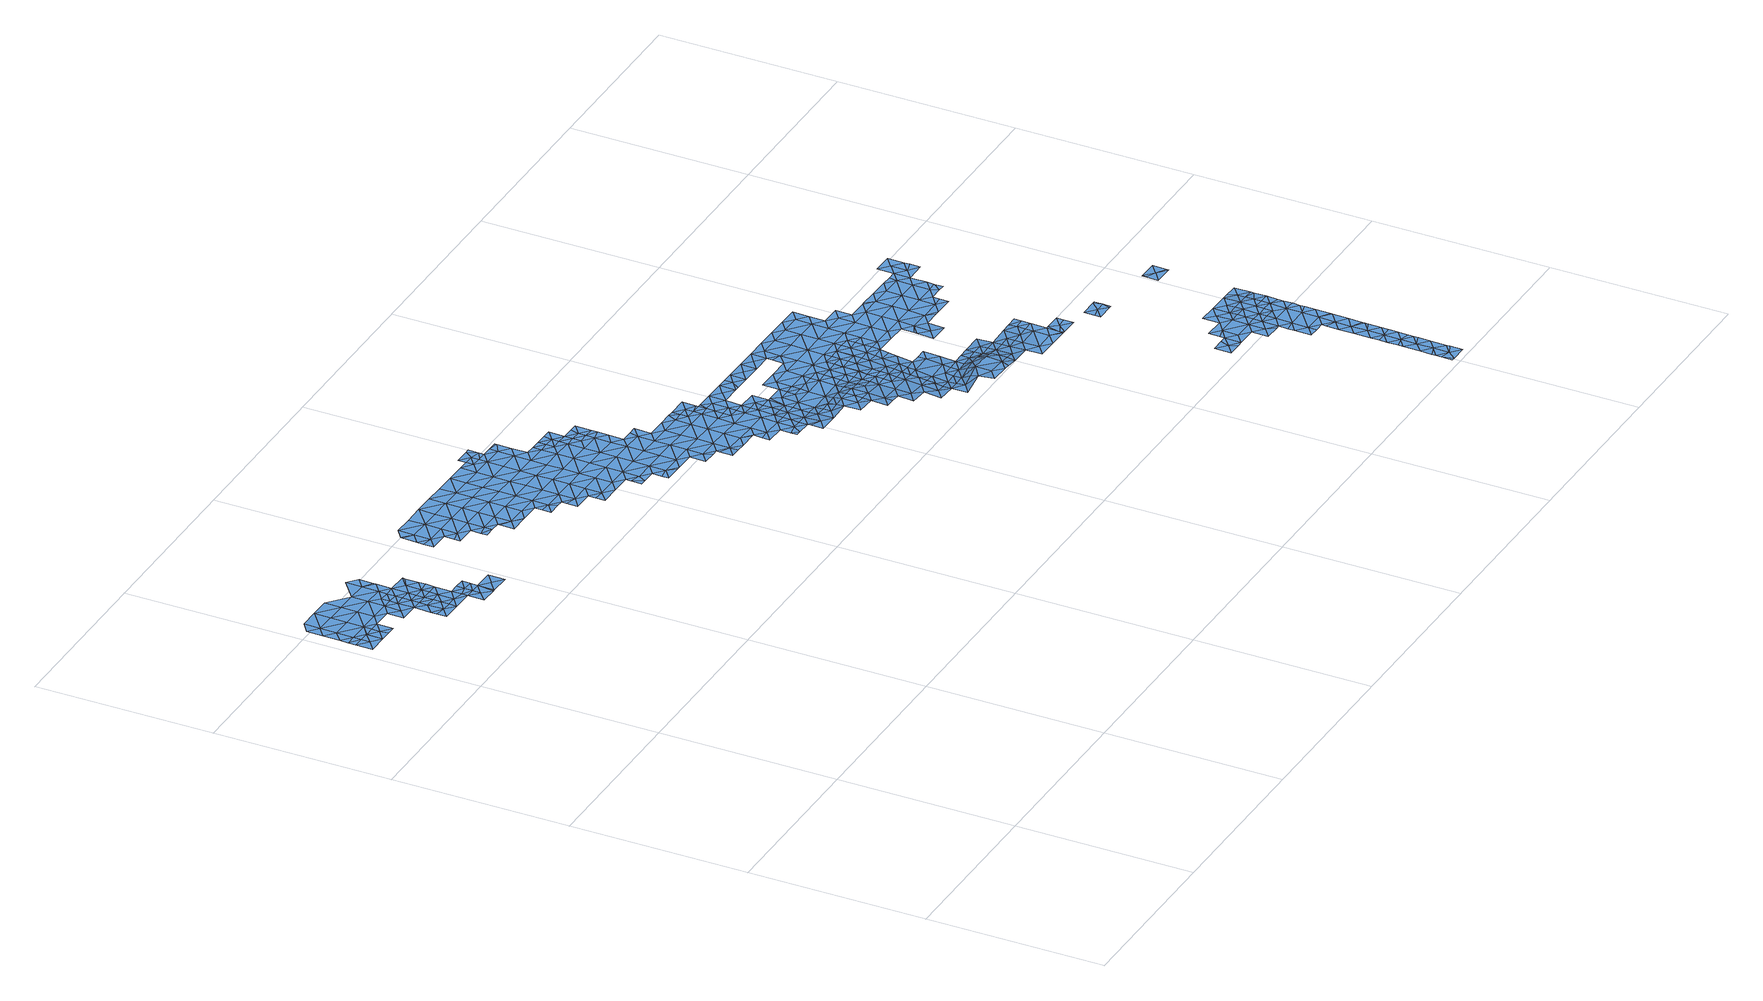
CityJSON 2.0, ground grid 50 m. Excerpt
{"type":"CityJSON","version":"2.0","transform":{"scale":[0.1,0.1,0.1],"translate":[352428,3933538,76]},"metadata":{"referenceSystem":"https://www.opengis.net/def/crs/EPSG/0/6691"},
"CityObjects":{
"waterbody1":{"type":"WaterBody","attributes":{"name":"3","class":"1140","function":"1","WaterBodyRiverFloodingRiskAttribute.description":"2","WaterBodyRiverFloodingRiskAttribute.rankOrg":"2","WaterBodyRiverFloodingRiskAttribute.adminType":"2","WaterBodyRiverFloodingRiskAttribute.scale":"L2"},"geometry":[{"type":"MultiSurface","lod":"1","boundaries":[[[0,1,2]],[[0,3,4]],[[2,3,0]],[[5,4,3]],[[6,4,5]],[[2,7,3]],[[8,6,5]],[[9,6,8]],[[3,10,5]],[[10,3,7]],[[11,9,8]],[[10,7,12]],[[10,13,5]],[[10,12,14]],[[8,5,13]],[[15,11,8]],[[14,16,10]],[[17,8,13]],[[18,13,10]],[[8,17,15]],[[19,10,16]],[[19,18,10]],[[17,13,18]],[[20,15,17]],[[19,16,21]],[[20,17,18]],[[22,23,21]],[[24,15,20]],[[25,19,21]],[[19,26,18]],[[25,26,19]],[[18,26,20]],[[22,27,23]],[[25,21,23]],[[26,28,20]],[[29,25,23]],[[24,20,28]],[[23,27,29]],[[30,31,25]],[[25,31,26]],[[30,25,29]],[[32,29,27]],[[27,33,32]],[[31,34,26]],[[35,29,32]],[[36,32,33]],[[28,26,34]],[[37,34,31]],[[38,35,32]],[[39,32,36]],[[38,32,39]],[[28,34,40]],[[37,41,34]],[[28,40,42]],[[43,40,34]],[[43,34,41]],[[44,40,43]],[[45,40,44]],[[42,40,45]]]}]},
"waterbody2":{"type":"WaterBody","attributes":{"name":"3","class":"1140","function":"1","WaterBodyRiverFloodingRiskAttribute.description":"2","WaterBodyRiverFloodingRiskAttribute.rankOrg":"1","WaterBodyRiverFloodingRiskAttribute.adminType":"2","WaterBodyRiverFloodingRiskAttribute.scale":"L2"},"geometry":[{"type":"MultiSurface","lod":"1","boundaries":[[[2,1,46]],[[7,2,46]],[[16,14,47]],[[16,47,48]],[[14,12,47]],[[46,1,49]],[[48,47,50]],[[50,47,51]],[[51,46,49]],[[7,46,51]],[[7,51,12]],[[12,51,47]]]}]},
"waterbody3":{"type":"WaterBody","attributes":{"name":"3","class":"1140","function":"1","WaterBodyRiverFloodingRiskAttribute.description":"2","WaterBodyRiverFloodingRiskAttribute.rankOrg":"1","WaterBodyRiverFloodingRiskAttribute.adminType":"2","WaterBodyRiverFloodingRiskAttribute.scale":"L2"},"geometry":[{"type":"MultiSurface","lod":"1","boundaries":[[[52,53,33]],[[33,27,52]],[[54,52,27]],[[33,53,36]],[[55,56,57]],[[58,55,59]],[[56,55,58]],[[54,55,52]],[[60,55,54]],[[53,52,57]],[[57,52,55]],[[59,55,60]]]}]},
"waterbody4":{"type":"WaterBody","attributes":{"name":"3","class":"1140","function":"1","WaterBodyRiverFloodingRiskAttribute.description":"2","WaterBodyRiverFloodingRiskAttribute.rankOrg":"2","WaterBodyRiverFloodingRiskAttribute.adminType":"2","WaterBodyRiverFloodingRiskAttribute.scale":"L2"},"geometry":[{"type":"MultiSurface","lod":"1","boundaries":[[[61,36,53]],[[62,36,61]],[[63,62,61]],[[64,65,66]],[[65,58,66]],[[57,61,53]],[[67,63,61]],[[56,58,65]],[[57,56,65]],[[64,67,65]],[[65,67,61]],[[61,57,65]]]}]},
"waterbody5":{"type":"WaterBody","attributes":{"name":"3","class":"1140","function":"1","WaterBodyRiverFloodingRiskAttribute.description":"2","WaterBodyRiverFloodingRiskAttribute.rankOrg":"3","WaterBodyRiverFloodingRiskAttribute.adminType":"2","WaterBodyRiverFloodingRiskAttribute.scale":"L2"},"geometry":[{"type":"MultiSurface","lod":"1","boundaries":[[[41,68,38]],[[30,37,31]],[[37,30,68]],[[30,29,68]],[[35,68,29]],[[35,38,68]],[[69,70,71]],[[41,70,69]],[[38,70,41]],[[71,70,72]],[[73,38,39]],[[39,36,73]],[[62,73,36]],[[62,63,73]],[[74,73,63]],[[74,72,73]],[[70,38,73]],[[68,41,37]],[[72,70,73]]]}]},
"waterbody6":{"type":"WaterBody","attributes":{"name":"3","class":"1140","function":"1","WaterBodyRiverFloodingRiskAttribute.description":"2","WaterBodyRiverFloodingRiskAttribute.rankOrg":"3","WaterBodyRiverFloodingRiskAttribute.adminType":"2","WaterBodyRiverFloodingRiskAttribute.scale":"L2"},"geometry":[{"type":"MultiSurface","lod":"1","boundaries":[[[75,76,77]],[[76,75,78]],[[75,79,78]],[[80,78,79]],[[80,67,78]],[[76,78,64]],[[76,64,66]],[[64,78,67]]]}]},
"waterbody7":{"type":"WaterBody","attributes":{"name":"3","class":"1140","function":"1","WaterBodyRiverFloodingRiskAttribute.description":"2","WaterBodyRiverFloodingRiskAttribute.rankOrg":"2","WaterBodyRiverFloodingRiskAttribute.adminType":"2","WaterBodyRiverFloodingRiskAttribute.scale":"L2"},"geometry":[{"type":"MultiSurface","lod":"1","boundaries":[[[81,82,83]],[[77,83,84]],[[84,83,82]],[[85,86,77]],[[86,81,77]],[[85,77,76]],[[86,85,87]],[[76,66,85]],[[83,77,81]],[[85,66,87]]]}]},
"waterbody8":{"type":"WaterBody","attributes":{"name":"3","class":"1140","function":"1","WaterBodyRiverFloodingRiskAttribute.description":"2","WaterBodyRiverFloodingRiskAttribute.rankOrg":"2","WaterBodyRiverFloodingRiskAttribute.adminType":"2","WaterBodyRiverFloodingRiskAttribute.scale":"L2"},"geometry":[{"type":"MultiSurface","lod":"1","boundaries":[[[88,89,90]],[[90,89,91]],[[92,91,89]],[[93,92,94]],[[93,91,92]],[[89,88,95]],[[96,94,92]],[[97,92,89]],[[98,89,95]],[[99,100,101]],[[95,99,101]],[[98,97,89]],[[101,98,95]],[[101,100,102]],[[96,92,97]],[[102,103,101]],[[104,105,106]],[[107,96,97]],[[104,108,102]],[[101,109,98]],[[108,104,106]],[[103,109,101]],[[108,103,102]],[[98,109,97]],[[106,110,108]],[[109,111,97]],[[97,112,107]],[[113,114,115]],[[111,112,97]],[[110,116,108]],[[108,117,103]],[[114,113,110]],[[118,113,115]],[[116,117,108]],[[113,116,110]],[[119,109,103]],[[117,119,103]],[[120,113,118]],[[120,121,113]],[[122,116,113]],[[111,109,123]],[[123,109,119]],[[112,111,123]],[[123,124,112]],[[125,119,117]],[[113,121,122]],[[117,116,125]],[[121,120,126]],[[116,122,125]],[[119,127,123]],[[128,129,130]],[[121,131,122]],[[127,119,125]],[[131,121,126]],[[126,129,128]],[[132,125,122]],[[130,133,128]],[[124,123,134]],[[131,132,122]],[[131,126,128]],[[123,127,134]],[[135,128,133]],[[125,136,127]],[[132,136,125]],[[124,134,137]],[[138,139,140]],[[141,131,128]],[[135,141,128]],[[139,138,135]],[[136,142,127]],[[134,127,142]],[[138,141,135]],[[138,140,143]],[[132,131,144]],[[144,131,141]],[[145,136,132]],[[144,146,132]],[[134,142,147]],[[137,134,148]],[[143,149,138]],[[148,134,147]],[[150,141,138]],[[151,143,152]],[[152,153,151]],[[145,132,146]],[[142,136,145]],[[154,147,142]],[[151,149,143]],[[155,144,141]],[[145,154,142]],[[151,153,156]],[[157,148,147]],[[138,149,150]],[[158,146,144]],[[156,159,151]],[[141,150,155]],[[146,158,145]],[[157,147,154]],[[151,160,149]],[[159,160,151]],[[160,150,149]],[[144,155,158]],[[145,161,154]],[[162,148,157]],[[158,161,145]],[[150,163,155]],[[164,157,154]],[[159,156,165]],[[166,162,157]],[[167,158,155]],[[150,160,163]],[[164,166,157]],[[154,161,168]],[[169,170,171]],[[165,172,159]],[[173,161,158]],[[164,154,168]],[[174,162,166]],[[171,175,169]],[[169,175,165]],[[159,176,160]],[[155,163,167]],[[175,172,165]],[[160,176,163]],[[177,168,161]],[[158,167,173]],[[173,178,161]],[[171,179,175]],[[180,166,164]],[[177,164,168]],[[159,172,176]],[[163,181,167]],[[182,180,164]],[[183,172,175]],[[184,173,167]],[[183,175,179]],[[161,178,177]],[[185,186,187]],[[163,176,188]],[[189,182,164]],[[179,185,187]],[[186,190,187]],[[163,188,181]],[[173,184,178]],[[183,191,172]],[[189,164,177]],[[172,192,176]],[[183,179,187]],[[193,177,178]],[[191,192,172]],[[176,192,188]],[[167,181,184]],[[194,193,178]],[[187,190,195]],[[184,194,178]],[[182,189,196]],[[197,183,187]],[[188,198,181]],[[189,177,199]],[[177,193,199]],[[200,196,189]],[[201,191,183]],[[187,195,197]],[[194,202,193]],[[200,189,199]],[[203,184,181]],[[188,192,198]],[[204,196,200]],[[184,205,194]],[[195,206,197]],[[183,197,201]],[[201,207,191]],[[191,208,192]],[[209,202,194]],[[181,198,210]],[[205,209,194]],[[184,203,205]],[[192,208,198]],[[181,210,203]],[[211,202,209]],[[212,206,213]],[[214,201,197]],[[191,207,208]],[[215,205,203]],[[216,203,210]],[[214,207,201]],[[197,206,217]],[[213,218,212]],[[219,220,198]],[[220,216,210]],[[217,206,212]],[[221,215,203]],[[198,208,219]],[[210,198,220]],[[214,197,217]],[[222,212,218]],[[221,203,216]],[[221,223,215]],[[207,224,208]],[[225,217,212]],[[222,225,212]],[[226,224,207]],[[227,228,229]],[[226,207,214]],[[230,228,227]],[[219,208,231]],[[232,216,220]],[[222,229,228]],[[219,233,220]],[[208,224,231]],[[228,225,222]],[[219,231,233]],[[233,234,220]],[[235,228,230]],[[214,217,236]],[[237,226,214]],[[232,220,234]],[[236,217,225]],[[238,231,224]],[[239,232,234]],[[226,240,224]],[[235,241,228]],[[242,225,228]],[[237,214,236]],[[243,240,226]],[[244,238,224]],[[244,224,240]],[[243,226,237]],[[245,241,235]],[[242,228,241]],[[236,225,246]],[[236,247,237]],[[246,225,242]],[[247,243,237]],[[248,240,243]],[[241,245,249]],[[250,242,241]],[[247,236,246]],[[250,241,249]],[[251,248,243]],[[252,253,254]],[[249,252,254]],[[255,246,242]],[[251,243,247]],[[250,255,242]],[[250,249,254]],[[254,253,256]],[[257,247,246]],[[251,258,248]],[[259,260,261]],[[255,262,246]],[[263,251,247]],[[262,257,246]],[[264,250,254]],[[260,265,256]],[[257,263,247]],[[266,258,251]],[[260,259,265]],[[267,264,254]],[[254,256,267]],[[266,251,263]],[[267,256,265]],[[268,262,255]],[[258,266,269]],[[255,250,264]],[[265,259,270]],[[271,267,265]],[[272,263,257]],[[273,265,270]],[[274,275,262]],[[255,276,268]],[[262,268,274]],[[276,255,264]],[[271,265,273]],[[257,262,275]],[[277,272,257]],[[278,279,267]],[[277,257,275]],[[267,271,278]],[[264,267,279]],[[280,268,276]],[[281,272,277]],[[282,264,279]],[[264,283,276]],[[283,264,282]],[[284,285,276]],[[284,276,283]],[[280,276,285]],[[283,282,286]],[[286,282,287]],[[288,283,286]],[[287,289,286]],[[290,288,286]],[[291,292,293]],[[289,290,286]],[[294,291,293]],[[292,295,293]],[[293,296,294]],[[297,294,296]],[[289,297,296]],[[295,298,293]],[[289,299,290]],[[293,298,300]],[[289,296,301]],[[299,289,301]],[[293,302,296]],[[293,300,302]],[[301,296,303]],[[299,301,304]],[[305,304,301]],[[300,306,302]],[[301,303,305]],[[307,296,302]],[[303,296,307]],[[306,308,302]],[[309,303,307]],[[302,308,310]],[[309,307,311]],[[312,311,307]],[[308,313,310]],[[307,302,312]],[[310,313,314]],[[312,302,310]],[[310,314,315]],[[316,311,312]],[[310,317,312]],[[318,310,315]],[[317,310,318]],[[319,320,312]],[[312,317,319]],[[316,312,320]]]}]},
"waterbody9":{"type":"WaterBody","attributes":{"name":"3","class":"1140","function":"1","WaterBodyRiverFloodingRiskAttribute.description":"2","WaterBodyRiverFloodingRiskAttribute.rankOrg":"1","WaterBodyRiverFloodingRiskAttribute.adminType":"2","WaterBodyRiverFloodingRiskAttribute.scale":"L2"},"geometry":[{"type":"MultiSurface","lod":"1","boundaries":[[[321,174,322]],[[323,321,322]],[[323,322,324]],[[180,324,322]],[[324,180,182]],[[323,324,325]],[[322,166,180]],[[166,322,174]]]}]},
"waterbody10":{"type":"WaterBody","attributes":{"name":"3","class":"1140","function":"1","WaterBodyRiverFloodingRiskAttribute.description":"2","WaterBodyRiverFloodingRiskAttribute.rankOrg":"1","WaterBodyRiverFloodingRiskAttribute.adminType":"2","WaterBodyRiverFloodingRiskAttribute.scale":"L2"},"geometry":[{"type":"MultiSurface","lod":"1","boundaries":[[[209,326,211]],[[205,326,209]],[[205,215,326]],[[327,328,326]],[[223,327,326]],[[215,223,326]],[[326,328,211]]]}]},
"waterbody11":{"type":"WaterBody","attributes":{"name":"3","class":"1140","function":"1","WaterBodyRiverFloodingRiskAttribute.description":"2","WaterBodyRiverFloodingRiskAttribute.rankOrg":"1","WaterBodyRiverFloodingRiskAttribute.adminType":"2","WaterBodyRiverFloodingRiskAttribute.scale":"L2"},"geometry":[{"type":"MultiSurface","lod":"1","boundaries":[[[329,330,331]],[[232,221,216]],[[330,223,331]],[[223,221,331]],[[331,221,232]],[[232,239,331]],[[331,239,329]]]}]},
"waterbody12":{"type":"WaterBody","attributes":{"name":"3","class":"1140","function":"1","WaterBodyRiverFloodingRiskAttribute.description":"2","WaterBodyRiverFloodingRiskAttribute.rankOrg":"1","WaterBodyRiverFloodingRiskAttribute.adminType":"2","WaterBodyRiverFloodingRiskAttribute.scale":"L2"},"geometry":[{"type":"MultiSurface","lod":"1","boundaries":[[[332,272,281]],[[272,332,333]],[[333,269,266]],[[333,334,269]],[[332,334,333]],[[272,333,263]],[[263,333,266]]]}]},
"waterbody13":{"type":"WaterBody","attributes":{"name":"3","class":"1140","function":"1","WaterBodyRiverFloodingRiskAttribute.description":"2","WaterBodyRiverFloodingRiskAttribute.rankOrg":"3","WaterBodyRiverFloodingRiskAttribute.adminType":"2","WaterBodyRiverFloodingRiskAttribute.scale":"L2"},"geometry":[{"type":"MultiSurface","lod":"1","boundaries":[[[282,279,287]],[[287,279,335]],[[279,278,335]],[[278,271,335]],[[336,337,338]],[[335,339,294]],[[291,294,339]],[[273,270,339]],[[273,339,271]],[[271,339,335]],[[338,340,298]],[[340,338,337]],[[294,297,335]],[[298,340,300]],[[341,342,270]],[[295,292,338]],[[298,295,338]],[[297,289,335]],[[342,339,270]],[[292,342,336]],[[292,336,338]],[[287,335,289]],[[339,292,291]],[[339,342,292]],[[343,342,341]],[[342,343,336]]]}]},
"waterbody14":{"type":"WaterBody","attributes":{"name":"3","class":"1140","function":"1","WaterBodyRiverFloodingRiskAttribute.description":"2","WaterBodyRiverFloodingRiskAttribute.rankOrg":"1","WaterBodyRiverFloodingRiskAttribute.adminType":"2","WaterBodyRiverFloodingRiskAttribute.scale":"L2"},"geometry":[{"type":"MultiSurface","lod":"1","boundaries":[[[344,345,290]],[[285,345,344]],[[288,290,345]],[[285,284,345]],[[283,288,345]],[[283,345,284]]]}]},
"waterbody15":{"type":"WaterBody","attributes":{"name":"3","class":"1140","function":"1","WaterBodyRiverFloodingRiskAttribute.description":"2","WaterBodyRiverFloodingRiskAttribute.rankOrg":"4","WaterBodyRiverFloodingRiskAttribute.adminType":"2","WaterBodyRiverFloodingRiskAttribute.scale":"L2"},"geometry":[{"type":"MultiSurface","lod":"1","boundaries":[[[300,340,306]],[[337,346,347]],[[347,348,349]],[[348,347,346]],[[350,351,352]],[[350,308,351]],[[306,351,308]],[[306,340,351]],[[351,337,347]],[[351,347,352]],[[340,337,351]],[[349,352,347]]]}]},
"waterbody16":{"type":"WaterBody","attributes":{"name":"3","class":"1140","function":"1","WaterBodyRiverFloodingRiskAttribute.description":"2","WaterBodyRiverFloodingRiskAttribute.rankOrg":"3","WaterBodyRiverFloodingRiskAttribute.adminType":"2","WaterBodyRiverFloodingRiskAttribute.scale":"L2"},"geometry":[{"type":"MultiSurface","lod":"1","boundaries":[[[353,354,355]],[[355,354,356]],[[357,358,348]],[[349,348,359]],[[360,361,362]],[[308,350,313]],[[363,364,365]],[[366,355,367]],[[355,366,368]],[[369,370,360]],[[370,359,360]],[[358,360,359]],[[358,363,360]],[[363,361,360]],[[371,372,373]],[[372,368,374]],[[375,353,365]],[[365,364,375]],[[363,358,364]],[[358,359,348]],[[368,366,376]],[[368,376,377]],[[377,378,368]],[[374,368,378]],[[372,374,379]],[[379,373,372]],[[355,356,367]],[[368,353,355]],[[371,361,372]],[[363,372,361]],[[363,365,372]],[[372,365,368]],[[368,365,353]],[[380,364,358]],[[358,357,380]],[[352,349,359]],[[350,352,381]],[[350,381,313]],[[314,382,315]],[[382,314,381]],[[370,382,381]],[[362,383,360]],[[360,383,369]],[[381,359,370]],[[352,359,381]],[[314,313,381]]]}]},
"waterbody17":{"type":"WaterBody","attributes":{"name":"3","class":"1140","function":"1","WaterBodyRiverFloodingRiskAttribute.description":"2","WaterBodyRiverFloodingRiskAttribute.rankOrg":"2","WaterBodyRiverFloodingRiskAttribute.adminType":"2","WaterBodyRiverFloodingRiskAttribute.scale":"L2"},"geometry":[{"type":"MultiSurface","lod":"1","boundaries":[[[384,385,386]],[[387,385,384]],[[385,388,386]],[[382,369,386]],[[382,370,369]],[[384,386,383]],[[388,315,386]],[[315,382,386]],[[369,383,386]]]}]},
"waterbody18":{"type":"WaterBody","attributes":{"name":"3","class":"1140","function":"1","WaterBodyRiverFloodingRiskAttribute.description":"2","WaterBodyRiverFloodingRiskAttribute.rankOrg":"3","WaterBodyRiverFloodingRiskAttribute.adminType":"2","WaterBodyRiverFloodingRiskAttribute.scale":"L2"},"geometry":[{"type":"MultiSurface","lod":"1","boundaries":[[[389,390,356]],[[391,356,390]],[[391,390,392]],[[392,390,393]],[[390,394,393]],[[390,389,394]]]}]},
"waterbody19":{"type":"WaterBody","attributes":{"name":"3","class":"1140","function":"1","WaterBodyRiverFloodingRiskAttribute.description":"2","WaterBodyRiverFloodingRiskAttribute.rankOrg":"2","WaterBodyRiverFloodingRiskAttribute.adminType":"2","WaterBodyRiverFloodingRiskAttribute.scale":"L2"},"geometry":[{"type":"MultiSurface","lod":"1","boundaries":[[[361,395,362]],[[371,373,395]],[[361,371,395]],[[396,397,395]],[[397,396,398]],[[395,373,396]],[[362,395,383]],[[399,383,395]],[[395,397,399]]]}]},
"waterbody20":{"type":"WaterBody","attributes":{"name":"3","class":"1140","function":"1","WaterBodyRiverFloodingRiskAttribute.description":"2","WaterBodyRiverFloodingRiskAttribute.rankOrg":"2","WaterBodyRiverFloodingRiskAttribute.adminType":"2","WaterBodyRiverFloodingRiskAttribute.scale":"L2"},"geometry":[{"type":"MultiSurface","lod":"1","boundaries":[[[400,401,402]],[[401,400,374]],[[374,400,379]],[[401,403,402]],[[402,404,405]],[[406,404,402]],[[404,406,407]],[[391,392,408]],[[391,408,409]],[[356,391,409]],[[402,403,406]],[[410,400,402]],[[378,401,374]],[[411,379,400]],[[367,356,409]],[[412,411,400]],[[410,412,400]],[[412,410,413]],[[410,414,413]],[[410,405,414]],[[410,402,405]],[[379,411,373]],[[408,403,409]],[[377,376,401]],[[378,377,401]],[[376,366,401]],[[366,367,409]],[[366,409,401]],[[401,409,403]]]}]},
"waterbody21":{"type":"WaterBody","attributes":{"name":"3","class":"1140","function":"1","WaterBodyRiverFloodingRiskAttribute.description":"2","WaterBodyRiverFloodingRiskAttribute.rankOrg":"2","WaterBodyRiverFloodingRiskAttribute.adminType":"2","WaterBodyRiverFloodingRiskAttribute.scale":"L2"},"geometry":[{"type":"MultiSurface","lod":"1","boundaries":[[[415,416,417]],[[417,416,418]],[[418,416,419]],[[419,416,420]],[[418,421,422]],[[419,420,423]],[[422,424,418]],[[425,418,424]],[[426,427,428]],[[419,429,418]],[[430,420,416]],[[425,417,418]],[[420,431,423]],[[432,423,431]],[[432,431,428]],[[433,428,431]],[[428,433,426]],[[421,418,434]],[[429,434,418]],[[433,431,435]],[[436,435,431]],[[431,420,436]],[[430,416,437]],[[437,416,415]]]}]},
"waterbody22":{"type":"WaterBody","attributes":{"name":"3","class":"1140","function":"1","WaterBodyRiverFloodingRiskAttribute.description":"2","WaterBodyRiverFloodingRiskAttribute.rankOrg":"3","WaterBodyRiverFloodingRiskAttribute.adminType":"2","WaterBodyRiverFloodingRiskAttribute.scale":"L2"},"geometry":[{"type":"MultiSurface","lod":"1","boundaries":[[[438,439,440]],[[392,438,440]],[[439,441,440]],[[392,440,408]],[[403,408,440]],[[406,403,440]],[[406,440,407]],[[441,407,440]]]}]},
"waterbody23":{"type":"WaterBody","attributes":{"name":"3","class":"1140","function":"1","WaterBodyRiverFloodingRiskAttribute.description":"2","WaterBodyRiverFloodingRiskAttribute.rankOrg":"4","WaterBodyRiverFloodingRiskAttribute.adminType":"2","WaterBodyRiverFloodingRiskAttribute.scale":"L2"},"geometry":[{"type":"MultiSurface","lod":"1","boundaries":[[[442,443,444]],[[442,439,443]],[[445,439,438]],[[442,444,446]],[[447,448,449]],[[449,450,447]],[[451,449,448]],[[443,439,445]],[[452,450,449]],[[438,392,445]],[[445,449,443]],[[451,443,449]],[[444,443,451]],[[393,445,392]],[[393,394,445]],[[394,453,445]],[[453,454,452]],[[394,454,453]],[[453,452,449]],[[449,445,453]]]}]},
"waterbody24":{"type":"WaterBody","attributes":{"name":"3","class":"1140","function":"1","WaterBodyRiverFloodingRiskAttribute.description":"2","WaterBodyRiverFloodingRiskAttribute.rankOrg":"1","WaterBodyRiverFloodingRiskAttribute.adminType":"2","WaterBodyRiverFloodingRiskAttribute.scale":"L2"},"geometry":[{"type":"MultiSurface","lod":"1","boundaries":[[[455,456,457]],[[456,455,458]],[[459,460,461]],[[462,461,463]],[[464,465,462]],[[465,466,467]],[[466,468,467]],[[469,470,471]],[[472,473,474]],[[475,476,474]],[[477,478,475]],[[477,479,478]],[[480,478,479]],[[481,475,478]],[[481,482,475]],[[482,476,475]],[[483,476,482]],[[484,480,479]],[[459,425,424]],[[319,317,485]],[[317,486,485]],[[427,485,486]],[[426,485,427]],[[426,433,485]],[[427,486,385]],[[385,387,427]],[[432,487,423]],[[429,423,487]],[[428,427,387]],[[388,385,486]],[[318,486,317]],[[305,303,309]],[[309,311,488]],[[281,277,489]],[[490,491,492]],[[493,494,495]],[[493,495,496]],[[497,496,498]],[[497,498,499]],[[500,499,498]],[[501,500,495]],[[502,503,504]],[[502,504,505]],[[499,505,506]],[[507,506,505]],[[508,507,509]],[[508,510,511]],[[511,512,513]],[[513,514,515]],[[515,514,516]],[[516,514,517]],[[512,517,514]],[[518,517,512]],[[519,517,518]],[[520,517,519]],[[521,517,520]],[[517,521,516]],[[492,522,503]],[[457,523,524]],[[525,524,523]],[[524,525,526]],[[527,526,528]],[[527,529,526]],[[530,531,532]],[[472,532,531]],[[472,533,532]],[[476,533,472]],[[534,533,476]],[[535,532,533]],[[535,536,532]],[[537,536,535]],[[459,417,425]],[[419,423,429]],[[398,396,538]],[[396,373,538]],[[539,540,541]],[[373,411,538]],[[534,476,483]],[[476,472,474]],[[472,531,473]],[[532,536,530]],[[531,530,529]],[[422,539,541]],[[421,539,422]],[[424,422,459]],[[459,422,460]],[[542,463,461]],[[460,542,461]],[[479,543,484]],[[477,543,479]],[[543,477,544]],[[544,477,542]],[[542,477,463]],[[527,531,529]],[[526,529,455]],[[545,527,528]],[[524,526,455]],[[524,455,457]],[[529,458,455]],[[463,477,475]],[[463,475,474]],[[462,463,464]],[[464,474,473]],[[471,546,469]],[[469,546,545]],[[545,546,527]],[[473,531,527]],[[473,527,546]],[[471,473,546]],[[473,471,464]],[[464,471,465]],[[465,547,466]],[[547,465,471]],[[470,547,471]],[[548,468,466]],[[548,521,468]],[[468,521,520]],[[468,520,467]],[[467,549,465]],[[465,549,462]],[[462,549,461]],[[461,549,459]],[[459,549,550]],[[459,550,417]],[[415,417,550]],[[492,551,490]],[[538,539,398]],[[539,538,540]],[[540,538,412]],[[411,412,538]],[[464,463,474]],[[552,285,553]],[[553,554,555]],[[494,556,495]],[[499,506,497]],[[498,496,500]],[[495,500,496]],[[556,501,495]],[[492,503,551]],[[503,522,504]],[[509,505,504]],[[497,506,507]],[[507,505,509]],[[508,509,510]],[[511,510,512]],[[514,513,512]],[[518,512,510]],[[519,518,557]],[[274,268,552]],[[268,280,552]],[[432,428,487]],[[551,558,490]],[[558,304,490]],[[488,311,491]],[[490,488,491]],[[488,490,304]],[[488,305,309]],[[305,488,304]],[[557,518,559]],[[559,518,510]],[[509,559,510]],[[509,504,559]],[[559,504,557]],[[522,557,504]],[[519,557,560]],[[560,557,561]],[[420,560,561]],[[420,430,560]],[[280,285,552]],[[553,556,554]],[[494,554,556]],[[494,555,554]],[[387,487,428]],[[562,550,549]],[[563,485,435]],[[563,320,485]],[[320,319,485]],[[433,435,485]],[[316,491,311]],[[275,564,277]],[[564,275,552]],[[564,552,553]],[[564,553,555]],[[564,555,489]],[[563,435,561]],[[560,437,562]],[[550,437,415]],[[429,487,434]],[[397,434,565]],[[434,398,539]],[[421,434,539]],[[467,520,562]],[[467,562,549]],[[398,434,397]],[[275,274,552]],[[489,277,564]],[[520,519,562]],[[316,320,491]],[[563,491,320]],[[491,563,492]],[[492,563,522]],[[557,522,563]],[[557,563,561]],[[519,560,562]],[[430,437,560]],[[437,550,562]],[[318,315,486]],[[486,315,388]],[[383,399,384]],[[399,397,565]],[[384,399,565]],[[565,387,384]],[[387,565,487]],[[434,487,565]],[[436,420,561]],[[435,436,561]]]}]},
"waterbody25":{"type":"WaterBody","attributes":{"name":"3","class":"1140","function":"1","WaterBodyRiverFloodingRiskAttribute.description":"2","WaterBodyRiverFloodingRiskAttribute.rankOrg":"2","WaterBodyRiverFloodingRiskAttribute.adminType":"2","WaterBodyRiverFloodingRiskAttribute.scale":"L2"},"geometry":[{"type":"MultiSurface","lod":"1","boundaries":[[[566,407,567]],[[439,567,441]],[[568,566,567]],[[442,446,569]],[[442,569,567]],[[570,566,568]],[[439,442,567]],[[441,567,407]],[[567,569,568]]]}]},
"waterbody26":{"type":"WaterBody","attributes":{"name":"3","class":"1140","function":"1","WaterBodyRiverFloodingRiskAttribute.description":"2","WaterBodyRiverFloodingRiskAttribute.rankOrg":"1","WaterBodyRiverFloodingRiskAttribute.adminType":"2","WaterBodyRiverFloodingRiskAttribute.scale":"L2"},"geometry":[{"type":"MultiSurface","lod":"1","boundaries":[[[571,572,570]],[[568,571,570]],[[573,571,568]],[[573,568,569]],[[446,573,569]],[[571,573,574]],[[574,575,571]],[[571,575,572]]]}]},
"waterbody27":{"type":"WaterBody","attributes":{"name":"3","class":"1140","function":"1","WaterBodyRiverFloodingRiskAttribute.description":"2","WaterBodyRiverFloodingRiskAttribute.rankOrg":"3","WaterBodyRiverFloodingRiskAttribute.adminType":"2","WaterBodyRiverFloodingRiskAttribute.scale":"L2"},"geometry":[{"type":"MultiSurface","lod":"1","boundaries":[[[576,575,577]],[[446,444,573]],[[574,577,575]],[[578,579,580]],[[581,580,579]],[[582,583,584]],[[582,579,583]],[[582,581,579]],[[581,582,585]],[[582,586,585]],[[586,582,584]],[[444,451,577]],[[444,577,573]],[[574,573,577]],[[581,587,588]],[[588,580,581]],[[583,589,447]],[[448,447,589]],[[448,589,451]],[[577,451,589]],[[589,590,577]],[[578,590,579]],[[590,589,583]],[[577,590,576]],[[587,581,591]],[[591,581,585]],[[592,585,586]],[[593,585,592]],[[591,585,593]],[[590,583,579]]]}]},
"waterbody28":{"type":"WaterBody","attributes":{"name":"3","class":"1140","function":"1","WaterBodyRiverFloodingRiskAttribute.description":"2","WaterBodyRiverFloodingRiskAttribute.rankOrg":"2","WaterBodyRiverFloodingRiskAttribute.adminType":"2","WaterBodyRiverFloodingRiskAttribute.scale":"L2"},"geometry":[{"type":"MultiSurface","lod":"1","boundaries":[[[594,587,595]],[[588,587,594]],[[576,596,575]],[[595,597,598]],[[599,575,596]],[[596,580,599]],[[578,580,596]],[[580,594,599]],[[594,598,599]],[[594,595,598]],[[588,594,580]],[[590,578,596]],[[590,596,576]]]}]},
"waterbody29":{"type":"WaterBody","attributes":{"name":"3","class":"1140","function":"1","WaterBodyRiverFloodingRiskAttribute.description":"2","WaterBodyRiverFloodingRiskAttribute.rankOrg":"2","WaterBodyRiverFloodingRiskAttribute.adminType":"2","WaterBodyRiverFloodingRiskAttribute.scale":"L2"},"geometry":[{"type":"MultiSurface","lod":"1","boundaries":[[[600,601,602]],[[601,600,603]],[[604,601,605]],[[602,601,606]],[[606,604,592]],[[605,601,603]],[[604,606,601]],[[604,605,591]]]}]},
"waterbody30":{"type":"WaterBody","attributes":{"name":"3","class":"1140","function":"1","WaterBodyRiverFloodingRiskAttribute.description":"2","WaterBodyRiverFloodingRiskAttribute.rankOrg":"1","WaterBodyRiverFloodingRiskAttribute.adminType":"2","WaterBodyRiverFloodingRiskAttribute.scale":"L2"},"geometry":[{"type":"MultiSurface","lod":"1","boundaries":[[[607,608,609]],[[610,611,612]],[[611,610,613]],[[614,615,616]],[[617,618,619]],[[618,617,620]],[[621,622,620]],[[622,621,623]],[[623,624,622]],[[625,622,624]],[[626,622,625]],[[627,628,629]],[[630,629,628]],[[630,631,629]],[[632,633,634]],[[634,633,635]],[[635,633,636]],[[637,634,635]],[[638,639,640]],[[641,640,639]],[[641,642,640]],[[643,640,642]],[[643,644,640]],[[645,644,643]],[[646,644,645]],[[646,647,644]],[[648,644,647]],[[648,649,644]],[[650,646,645]],[[650,645,631]],[[651,631,645]],[[631,651,652]],[[653,652,651]],[[654,618,655]],[[655,627,654]],[[655,626,627]],[[655,620,626]],[[654,652,656]],[[629,652,654]],[[657,658,659]],[[659,658,660]],[[658,651,660]],[[658,653,651]],[[660,651,645]],[[643,660,645]],[[649,640,644]],[[652,629,631]],[[627,629,654]],[[661,662,663]],[[662,664,665]],[[664,666,665]],[[665,667,663]],[[668,661,663]],[[661,668,669]],[[667,666,670]],[[667,670,671]],[[671,670,672]],[[673,672,670]],[[674,675,659]],[[674,659,676]],[[610,612,677]],[[659,678,676]],[[633,679,680]],[[679,633,607]],[[681,607,633]],[[614,607,615]],[[682,683,616]],[[683,677,612]],[[677,683,682]],[[684,607,681]],[[615,607,684]],[[681,633,632]],[[675,657,659]],[[685,673,670]],[[670,666,685]],[[665,666,667]],[[622,626,620]],[[663,662,665]],[[683,614,616]],[[633,680,636]],[[609,679,607]],[[683,686,614]],[[686,687,614]],[[687,608,614]],[[614,608,607]],[[619,618,669]],[[655,618,620]],[[643,642,688]],[[612,689,690]],[[689,612,691]],[[691,612,611]],[[692,635,636]],[[637,635,693]],[[635,694,693]],[[695,693,694]],[[695,696,693]],[[696,638,693]],[[639,638,696]],[[697,638,649]],[[638,697,698]],[[656,699,654]],[[654,699,700]],[[618,654,700]],[[669,618,700]],[[660,643,701]],[[643,688,701]],[[702,660,701]],[[638,640,649]],[[698,693,638]],[[698,637,693]],[[703,659,660]],[[699,704,700]],[[661,669,700]],[[703,660,702]],[[661,700,662]],[[704,662,700]],[[690,683,612]],[[703,678,659]],[[690,686,683]],[[635,692,694]]]}]},
"waterbody31":{"type":"WaterBody","attributes":{"name":"3","class":"1140","function":"1","WaterBodyRiverFloodingRiskAttribute.description":"2","WaterBodyRiverFloodingRiskAttribute.rankOrg":"2","WaterBodyRiverFloodingRiskAttribute.adminType":"2","WaterBodyRiverFloodingRiskAttribute.scale":"L2"},"geometry":[{"type":"MultiSurface","lod":"1","boundaries":[[[705,706,707]],[[707,708,705]],[[705,709,706]],[[710,711,707]],[[710,706,712]],[[707,706,710]],[[712,706,713]],[[709,713,706]]]}]},
"waterbody32":{"type":"WaterBody","attributes":{"name":"3","class":"1140","function":"1","WaterBodyRiverFloodingRiskAttribute.description":"2","WaterBodyRiverFloodingRiskAttribute.rankOrg":"2","WaterBodyRiverFloodingRiskAttribute.adminType":"2","WaterBodyRiverFloodingRiskAttribute.scale":"L2"},"geometry":[{"type":"MultiSurface","lod":"1","boundaries":[[[666,675,714]],[[656,652,715]],[[652,653,715]],[[653,658,715]],[[657,675,715]],[[657,715,658]],[[685,666,714]],[[716,673,685]],[[685,714,716]],[[716,714,676]],[[674,676,714]],[[714,675,674]],[[664,717,666]],[[662,704,717]],[[664,662,717]],[[717,715,675]],[[656,715,699]],[[715,717,699]],[[704,699,717]],[[717,675,666]]]}]},
"waterbody33":{"type":"WaterBody","attributes":{"name":"3","class":"1140","function":"1","WaterBodyRiverFloodingRiskAttribute.description":"2","WaterBodyRiverFloodingRiskAttribute.rankOrg":"2","WaterBodyRiverFloodingRiskAttribute.adminType":"2","WaterBodyRiverFloodingRiskAttribute.scale":"L2"},"geometry":[{"type":"MultiSurface","lod":"1","boundaries":[[[718,719,720]],[[719,721,722]],[[718,721,719]],[[723,724,718]],[[724,725,718]],[[725,721,718]],[[718,720,723]]]}]}
},
"vertices":[
[6,1873,30],[6,1852,30],[34,1851,30],[34,1874,30],[7,1897,30],[35,1920,30],[7,1944,30],[62,1851,30],[36,1967,30],[8,1991,30],[91,1873,30],[37,2013,30],[63,1851,30],[92,1919,30],[91,1850,30],[93,2012,30],[119,1850,30],[93,1966,30],[148,1918,30],[148,1872,30],[149,1965,30],[175,1849,30],[175,1803,29],[204,1825,29],[150,2011,30],[204,1871,30],[205,1917,30],[232,1802,29],[206,1964,30],[233,1848,29],[233,1871,29],[233,1894,29],[260,1824,29],[260,1801,29],[262,1916,29],[261,1848,29],[288,1801,29],[261,1893,29],[289,1847,29],[288,1824,29],[263,1963,29],[289,1893,29],[263,2009,29],[290,1939,29],[290,1945,29],[291,1986,29],
[34,1828,30],[90,1827,30],[118,1803,30],[5,1805,30],[93,1804,30],[61,1804,30],
[259,1778,29],[288,1777,29],[231,1755,29],[259,1732,29],[287,1731,29],[287,1754,29],[286,1709,29],[230,1710,29],[231,1738,29],
[316,1777,29],[317,1800,29],[345,1800,29],[344,1723,29],[315,1731,29],[344,1708,29],[344,1753,29],
[261,1870,29],[347,1892,29],[318,1869,29],[346,1885,29],[346,1846,29],[317,1823,29],[346,1827,29],
[400,1727,29],[372,1707,29],[400,1707,29],[372,1730,29],[401,1752,29],[374,1753,29],
[399,1660,28],[456,1659,28],[428,1683,28],[457,1706,28],[371,1684,29],[394,1660,28],[343,1661,29],
[516,1889,28],[545,1912,28],[517,1917,28],[517,1936,28],[546,1958,29],[518,1979,29],[518,1982,29],[573,1888,28],[547,2004,29],[603,1957,28],[602,1911,28],[573,1859,28],[572,1843,28],[601,1865,28],[629,1842,28],[658,1864,28],[628,1813,28],[628,1795,28],[657,1795,28],[603,2003,28],[657,1818,28],[658,1910,28],[685,1794,28],[659,1956,28],[660,2003,28],[713,1770,28],[685,1787,28],[684,1747,28],[714,1817,28],[714,1863,28],[738,1747,28],[715,1909,28],[741,1747,28],[769,1769,28],[770,1816,28],[716,1956,28],[717,2002,28],[771,1862,28],[798,1746,28],[772,1908,28],[825,1722,28],[797,1724,28],[797,1700,28],[826,1768,28],[827,1815,28],[835,1700,28],[773,1955,28],[853,1699,28],[828,1861,28],[773,2001,28],[881,1675,28],[853,1685,28],[852,1653,28],[882,1721,28],[828,1907,28],[909,1652,28],[883,1768,28],[884,1860,28],[884,1814,28],[829,1954,28],[830,2000,28],[938,1675,28],[939,1721,28],[937,1628,28],[909,1631,28],[909,1605,28],[885,1906,28],[939,1767,28],[965,1604,28],[886,1953,28],[940,1813,28],[994,1627,28],[995,1674,28],[941,1859,28],[887,1999,28],[995,1720,28],[942,1952,28],[1022,1603,28],[915,1976,28],[996,1766,28],[942,1905,28],[1022,1588,28],[1021,1558,28],[1037,1557,28],[1050,1626,28],[997,1812,28],[915,1998,28],[1050,1580,28],[1051,1673,28],[998,1904,28],[998,1858,28],[1077,1557,28],[943,1975,28],[1053,1765,28],[971,1975,28],[1106,1579,28],[1054,1811,28],[1077,1528,28],[1077,1510,28],[1106,1533,28],[1052,1719,28],[999,1951,28],[1125,1509,28],[1107,1625,28],[1108,1672,28],[1027,1881,28],[1054,1857,28],[1134,1509,28],[1000,1974,28],[1162,1532,28],[1109,1718,28],[1027,1927,28],[1028,1968,28],[1163,1578,28],[1055,1880,28],[1110,1810,28],[1028,1974,28],[1082,1834,28],[1190,1508,28],[1164,1624,28],[1165,1671,28],[1082,1857,28],[1109,1764,28],[1083,1880,28],[1218,1485,28],[1189,1462,28],[1220,1577,28],[1111,1834,28],[1138,1787,28],[1219,1531,28],[1229,1461,28],[1165,1717,28],[1166,1763,28],[1139,1810,28],[1246,1461,28],[1139,1833,28],[1221,1670,28],[1275,1484,28],[1220,1623,28],[1246,1415,28],[1274,1438,28],[1246,1452,28],[1277,1415,27],[1193,1694,28],[1166,1786,28],[1194,1739,28],[1194,1768,28],[1302,1414,27],[1276,1530,28],[1276,1576,28],[1226,1693,28],[1195,1786,28],[1249,1646,28],[1331,1437,27],[1332,1483,27],[1277,1622,28],[1250,1693,28],[1353,1414,26],[1332,1529,27],[1333,1575,28],[1306,1645,28],[1359,1413,26],[1387,1436,26],[1334,1621,28],[1359,1387,25],[1358,1367,25],[1387,1390,25],[1388,1482,26],[1414,1366,24],[1390,1574,28],[1345,1645,28],[1430,1319,23],[1414,1337,23],[1414,1319,23],[1389,1528,27],[1362,1598,28],[1444,1435,25],[1443,1342,23],[1362,1621,28],[1443,1389,24],[1417,1505,27],[1363,1644,28],[1471,1318,22],[1472,1365,23],[1390,1597,28],[1471,1342,22],[1417,1528,27],[1417,1551,27],[1445,1481,26],[1418,1574,28],[1472,1388,23],[1472,1411,24],[1445,1504,26],[1418,1597,28],[1472,1412,24],[1473,1457,25],[1473,1480,25],[1474,1504,26],[1501,1434,24],[1500,1411,23],[1501,1457,24],[1528,1411,22],[1529,1456,24],[1527,1341,20],[1527,1318,22],[1556,1340,20],[1528,1364,21],[1556,1317,22],[1557,1387,21],[1528,1387,22],[1583,1317,22],[1538,1456,24],[1584,1317,22],[1557,1433,23],[1613,1339,21],[1586,1410,23],[1586,1455,24],[1586,1432,23],[1612,1316,25],[1613,1386,22],[1640,1316,24],[1614,1409,23],[1669,1338,23],[1642,1409,24],[1670,1385,24],[1641,1316,24],[1669,1315,25],[1697,1315,23],[1670,1408,24],[1698,1361,24],[1698,1338,24],[1699,1385,24],[1699,1408,25],
[916,2021,28],[943,1998,28],[960,2020,28],[971,1990,28],[972,2020,28],
[1111,1856,28],[1140,1879,28],[1116,1879,28],
[1195,1832,28],[1174,1833,28],[1167,1809,28],
[1418,1604,28],[1390,1620,28],[1419,1643,28],
[1500,1388,22],[1526,1272,24],[1583,1271,28],[1555,1294,23],[1499,1341,21],[1584,1294,26],[1471,1308,23],[1498,1295,24],[1470,1273,24],
[1530,1503,25],[1502,1480,25],
[1583,1225,29],[1611,1247,29],[1639,1224,27],[1639,1247,28],[1640,1293,28],[1612,1293,28],[1640,1270,28],
[1751,1130,16],[1750,1083,12],[1779,1106,12],[1807,1082,9],[1638,1177,25],[1667,1200,25],[1668,1246,27],[1724,1245,22],[1752,1222,21],[1752,1245,22],[1724,1199,21],[1695,1176,22],[1723,1153,20],[1808,1128,11],[1807,1105,9],[1780,1152,15],[1725,1269,23],[1697,1269,25],[1781,1221,19],[1780,1198,18],[1809,1221,18],[1808,1175,15],[1694,1131,20],[1808,1129,11],[1808,1151,13],[1808,1174,15],[1809,1197,16],[1668,1177,23],[1668,1292,27],[1697,1292,25],[1753,1268,22],
[1753,1291,23],[1753,1314,25],[1725,1292,23],[1754,1314,25],[1726,1314,24],
[1806,1036,10],[1835,1058,10],[1835,1082,8],[1863,1081,10],[1863,1058,22],[1862,1035,28],
[1781,1245,21],[1810,1244,20],[1809,1267,21],[1810,1267,21],[1781,1268,22],
[1837,1197,15],[1836,1151,10],[1893,1150,14],[1864,1128,10],[1921,1128,13],[1922,1172,16],[1892,1127,12],[1921,1127,13],[1864,1104,8],[1835,1105,6],[1894,1196,17],[1837,1220,17],[1865,1220,17],[1894,1219,17],[1923,1219,17],
[1868,1382,28],[1840,1382,28],[1868,1359,28],[1839,1336,28],[1812,1359,27],[1812,1406,27],[1839,1312,25],[1867,1312,27],[1811,1359,27],[1867,1335,28],[1868,1358,28],[1754,1361,25],[1754,1360,25],[1755,1360,25],[1811,1336,27],[1840,1406,28],[1783,1383,26],[1783,1360,26],[1755,1384,26],[1811,1313,25],[1755,1407,26],[1784,1406,27],[1868,1405,28],
[1892,1081,22],[1920,1080,25],[1892,1104,10],[1921,1104,13],
[1948,1080,24],[1948,1056,33],[1976,1056,27],[1891,1057,35],[1976,1079,18],[1975,987,25],[1975,1010,27],[1947,1010,32],[1939,988,30],[1976,1033,28],[1919,988,32],[1891,1011,33],[1862,989,33],
[2237,1422,28],[2266,1429,28],[2266,1444,28],[2266,1399,28],[1896,1335,28],[1924,1311,28],[1953,1334,28],[2010,1379,28],[2009,1333,28],[2067,1379,28],[2011,1425,28],[1983,1449,28],[1954,1426,28],[1955,1472,28],[2096,1447,28],[2047,1448,28],[2067,1425,28],[2123,1331,28],[2123,1378,28],[2066,1332,28],[2065,1286,27],[2122,1285,28],[2008,1287,26],[2037,1264,26],[2008,1241,24],[2036,1217,24],[2083,1263,27],[2093,1263,27],[2150,1262,28],[1979,1218,24],[1727,1384,25],[1726,1338,24],[1783,1337,26],[1614,1432,24],[1426,1597,28],[1615,1478,25],[1671,1431,25],[1672,1477,26],[1558,1594,28],[1532,1595,28],[1560,1572,28],[1589,1594,28],[1645,1593,28],[1616,1571,28],[1644,1547,28],[1588,1548,28],[1543,1549,28],[1701,1531,27],[1700,1500,27],[1729,1523,27],[1701,1547,28],[1673,1570,28],[1702,1592,28],[1758,1591,28],[1730,1569,28],[1786,1568,28],[1815,1590,28],[1843,1567,28],[1872,1589,28],[1900,1566,28],[1929,1588,28],[1928,1543,28],[1899,1520,28],[1842,1521,28],[1842,1474,28],[1898,1473,28],[1927,1496,28],[1728,1476,26],[2267,1491,28],[2238,1468,28],[2210,1492,28],[2209,1445,28],[2181,1423,28],[2185,1445,28],[2208,1399,28],[2208,1353,28],[2180,1377,28],[2179,1330,28],[2151,1307,28],[2150,1288,28],[2188,1307,28],[2207,1331,28],[2207,1306,28],[1838,1244,19],[1838,1290,23],[1866,1266,21],[1867,1288,24],[1980,1310,27],[1980,1265,25],[1980,1274,26],[2153,1446,28],[2124,1424,28],[2040,1448,28],[1983,1495,28],[1953,1380,28],[1897,1381,28],[1643,1501,25],[1446,1527,27],[1475,1550,27],[1503,1573,28],[1475,1596,28],[1531,1549,28],[1785,1475,27],[1587,1502,25],[1786,1522,27],[1841,1428,28],[1784,1429,27],[1897,1427,28],[1727,1430,26],[1446,1573,28],[1782,1291,23],
[1950,1126,15],[1949,1103,15],[1977,1103,17],[1976,1080,18],[1977,1126,17],
[2005,1102,19],[2034,1125,19],[1977,1079,18],[2005,1079,20],[2034,1078,21],
[2033,1055,22],[2005,1056,21],[2061,1031,25],[2061,1009,25],[2089,1031,26],[2117,1008,28],[2060,963,26],[2032,986,25],[2031,940,26],[2116,962,28],[2088,939,27],[2146,1030,28],[2118,1030,28],[2004,1010,22],[2033,1032,23],[2145,984,28],[2145,938,27],[2145,940,27],
[2118,1054,28],[2147,1055,28],[2061,1055,24],[2147,1077,28],[2118,1077,27],[2090,1077,26],
[2201,964,27],[2173,961,27],[2201,937,27],[2202,984,27],[2145,947,27],[2153,984,28],[2153,938,27],
[2500,169,24],[2528,146,24],[2528,161,24],[2470,38,24],[2478,8,24],[2498,31,24],[2469,8,24],[2499,123,24],[2472,147,24],[2471,100,24],[2308,581,24],[2337,588,24],[2309,611,24],[2308,566,24],[2289,566,24],[2280,543,24],[2252,567,24],[2251,520,24],[2288,519,24],[2307,519,24],[2364,518,24],[2364,472,24],[2392,494,24],[2411,471,24],[2420,471,24],[2473,216,24],[2501,215,24],[2473,239,24],[2502,262,24],[2529,238,24],[2474,286,24],[2503,354,23],[2532,377,24],[2504,400,24],[2532,381,24],[2532,423,24],[2505,447,24],[2447,401,24],[2448,447,24],[2419,425,24],[2418,379,24],[2447,378,24],[2475,378,24],[2419,443,24],[2449,493,24],[2421,517,24],[2449,517,25],[2393,541,24],[2336,542,24],[2421,541,25],[2478,540,25],[2478,516,24],[2506,539,25],[2505,493,24],[2394,633,24],[2422,609,24],[2423,656,24],[2451,609,25],[2451,632,24],[2479,608,25],[2480,655,24],[2367,657,24],[2366,610,24],[2508,631,23],[2496,655,24],[2536,654,23],[2536,607,24],[2507,562,25],[2479,563,25],[2535,562,24],[2470,54,24],[2534,531,24],[2529,191,24],[2529,217,24],[2472,192,24],[2470,66,24],[2499,77,24],[2472,162,24],[2507,608,24],[2527,99,24],[2528,133,24],[2533,454,24],[2526,44,24],[2526,53,24],[2526,7,24],[2530,275,24],[2502,308,23],[2530,285,24],[2530,292,24],[2531,330,24],[2475,365,24],[2475,331,23],[2421,564,25],[2394,587,24],[2533,469,24],[2534,489,24],[2534,515,24],[2422,587,25],
[2308,935,26],[2286,912,26],[2314,912,26],[2314,935,26],[2258,936,26],[2307,889,26],[2313,888,26],[2257,889,26],[2257,904,26],
[2507,585,25],[2450,540,25],[2535,599,24],[2450,586,26],
[2512,862,23],[2484,874,23],[2483,840,23],[2487,886,23],[2484,886,23],[2539,839,23],[2539,845,23],[2540,885,23]
]}
